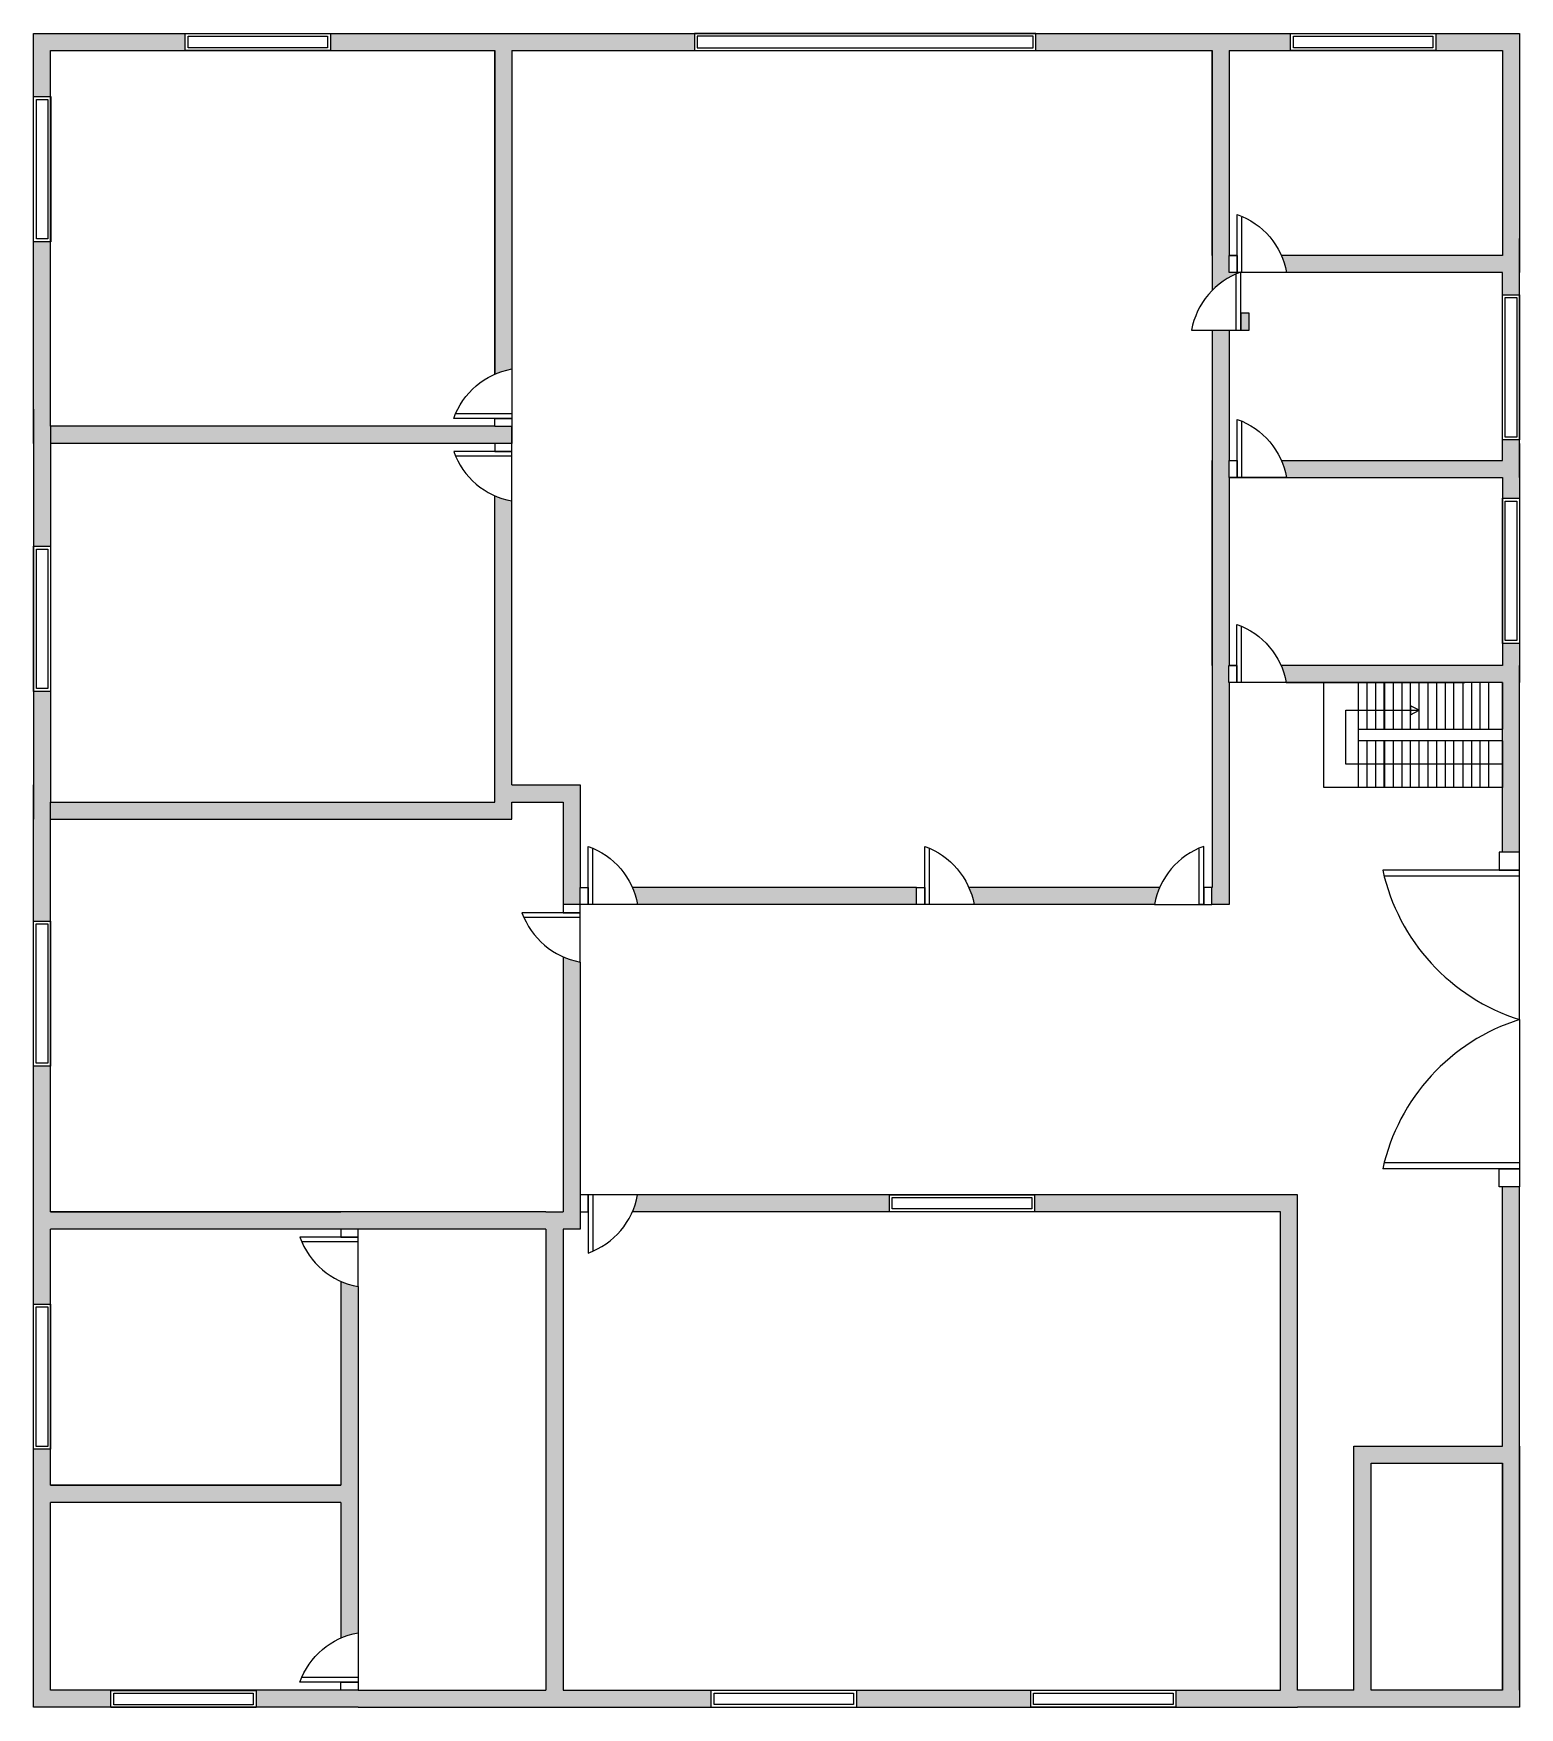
# Model space of a CAD drawing. Header units: millimetres. Extents: x 244 to 1349, y 227 to 1338.
# Drawn here: x 244 to 766, y 227 to 815 of the extents above; entities outside this region: 3.
import ezdxf

# ---------------------------------------------------------------- set-up
doc = ezdxf.new("R2010")
doc.units = ezdxf.units.MM
doc.header["$MEASUREMENT"] = 0
for name, color, linetype in [('Dynamic Door', 30, 'Continuous'), ('Hatch', 8, 'Continuous'), ('Windows', 2, 'Continuous')]:
    doc.layers.add(name, color=color, linetype=linetype)

msp = doc.modelspace()

# ---------------------------------------------------------------- hatches: boundary and pattern name
at = {"layer": 'Hatch'}
h = msp.add_hatch(color=256, dxfattribs=at)
h.dxf.hatch_style = 1
h.paths.add_polyline_path([(297.48, 814.76), (244.19, 814.76), (244.19, 792.62), (250.19, 792.62), (250.19, 808.76), (297.48, 808.76)])
h.paths.add_polyline_path([(412.19, 808.76), (476.33, 808.76), (476.33, 814.76), (400.19, 814.76), (348.48, 814.76), (348.48, 808.76), (406.19, 808.76), (406.19, 695.05, -0.058803), (412.19, 696.9)])
h.paths.add_polyline_path([(668.31, 716.52), (671.18, 716.52), (671.18, 710.52), (668.31, 710.52)])
h = msp.add_hatch(color=256, dxfattribs=at)
h.dxf.hatch_style = 1
h.paths.add_polyline_path([(685.75, 814.76), (652.19, 814.76), (596.33, 814.76), (596.33, 808.76), (658.19, 808.76), (658.19, 724.45, -0.100949), (667.06, 730.44), (667.06, 730.76), (664.19, 730.76), (664.19, 736.76), (664.19, 808.76), (685.75, 808.76)])
h.paths.add_polyline_path([(766.19, 814.76), (736.75, 814.76), (736.75, 808.76), (760.19, 808.76), (760.19, 736.76), (682.55, 736.76, -0.058803), (684.39, 730.76), (760.19, 730.76), (760.19, 722.99), (766.19, 722.99), (766.19, 742.76)])
h.paths.add_polyline_path([(664.19, 710.52), (658.19, 710.52), (658.19, 514.76), (658.13, 508.76), (664.19, 508.76), (664.19, 586.76), (664.04, 586.76), (664.04, 592.76), (664.19, 658.76), (664.19, 664.76)])
h.paths.add_polyline_path([(766.19, 670.76), (766.19, 671.99), (760.19, 671.99), (760.19, 664.76), (682.55, 664.76, -0.058803), (684.39, 658.76), (760.19, 658.76), (760.19, 651.47), (766.19, 651.47)])
h.paths.add_polyline_path([(766.19, 592.76), (766.19, 600.47), (760.19, 600.47), (760.19, 592.76), (682.4, 592.76, -0.058803), (684.24, 586.76), (760.19, 586.76), (760.19, 527.11), (766.19, 527.11)])
h.paths.add_polyline_path([(639.77, 514.76), (572.78, 514.76, -0.058803), (574.62, 508.76), (637.93, 508.76, -0.058803)])
h.paths.add_polyline_path([(554.41, 514.76), (454.55, 514.76, -0.058803), (456.39, 508.76), (554.41, 508.76)])
h.paths.add_polyline_path([(412.19, 650.56, -0.058803), (406.19, 652.4), (406.19, 544.76), (250.19, 544.76), (250.19, 538.76), (412.19, 538.76), (412.19, 544.76), (430.19, 544.76), (430.19, 508.76), (436.19, 508.76), (436.19, 514.76), (436.19, 550.76), (412.19, 550.76)])
h.paths.add_polyline_path([(412.19, 676.69), (406.19, 676.69), (406.19, 676.76), (250.19, 676.76), (250.19, 670.76), (406.19, 670.76), (412.19, 670.76)])
h.paths.add_polyline_path([(250.19, 741.62), (244.19, 741.62), (244.19, 670.76), (244.19, 634.66), (250.19, 634.66), (250.19, 676.76)])
h.paths.add_polyline_path([(250.19, 583.66), (244.19, 583.66), (244.19, 538.76), (244.19, 502.98), (250.19, 502.98), (250.19, 544.76)])
h = msp.add_hatch(color=256, dxfattribs=at)
h.dxf.hatch_style = 1
h.paths.add_polyline_path([(250.19, 451.98), (244.19, 451.98), (244.19, 394.76), (244.19, 368.42), (250.19, 368.42), (250.19, 394.76), (424.19, 394.76), (424.19, 232.76), (358.19, 232.76), (352.19, 232.76), (322.36, 232.76), (322.36, 226.76), (358.19, 226.76), (424.19, 226.76), (482.26, 226.76), (482.26, 232.76), (430.19, 232.76), (430.19, 394.76), (436.19, 394.76), (436.19, 488.56, -0.058803), (430.19, 490.4), (430.19, 400.76), (424.19, 400.76), (250.19, 400.76)])
h.paths.add_polyline_path([(358.19, 310.76), (358.19, 374.56, -0.058803), (352.19, 376.4), (352.19, 304.76), (250.19, 304.76), (250.19, 317.42), (244.19, 317.42), (244.19, 298.76), (244.19, 226.76), (271.36, 226.76), (271.36, 232.76), (250.19, 232.76), (250.19, 298.76), (352.19, 298.76), (352.19, 251.12, -0.058803), (358.19, 252.97)], flags=17)
h.paths.add_polyline_path([(544.87, 406.76), (456.39, 406.76, -0.058803), (454.55, 400.76), (544.87, 400.76)])
h.paths.add_polyline_path([(688.19, 406.76), (595.87, 406.76), (595.87, 400.76), (682.19, 400.76), (682.19, 232.76), (645.51, 232.76), (645.51, 226.76), (688.19, 226.76), (708.04, 226.76), (766.19, 226.76), (766.19, 318.49), (766.19, 409.62), (760.19, 409.62), (760.19, 318.49), (708.04, 318.49), (708.04, 232.76), (688.19, 232.76)])
h.paths.add_polyline_path([(714.04, 312.49), (760.19, 312.49), (760.19, 232.76), (714.04, 232.76)], flags=16)
h.paths.add_polyline_path([(594.51, 232.76), (533.26, 232.76), (533.26, 226.76), (594.51, 226.76)])

# ---------------------------------------------------------------- linework, layer by layer
for p, q in [((766.19, 468.37), (766.19, 592.76)), ((684.24, 586.76), (747.01, 586.76)), ((697.42, 549.84), (697.42, 586.76)), ((709.67, 549.84), (709.67, 586.76)), ((712.67, 570.38), (712.67, 586.76)), ((715.67, 570.38), (715.67, 586.76)), ((718.67, 570.38), (718.67, 586.76)), ((718.92, 570.38), (718.92, 586.76)), ((721.92, 570.38), (721.92, 586.76)), ((724.92, 570.38), (724.92, 586.76)), ((727.92, 570.38), (727.92, 586.76)), ((730.92, 570.38), (730.92, 586.76)), ((734.16, 570.38), (734.16, 586.76)), ((737.16, 570.38), (737.16, 586.76)), ((740.16, 570.38), (740.16, 586.76)), ((743.16, 570.38), (743.16, 586.76)), ((746.41, 570.38), (746.41, 586.76)), ((746.41, 570.38), (746.41, 586.76)), ((749.41, 570.38), (749.41, 586.76)), ((752.41, 570.38), (752.41, 586.76)), ((752.41, 570.38), (752.41, 586.76)), ((755.41, 570.38), (755.41, 586.76)), ((760.19, 527.11), (760.19, 586.76)), ((760.19, 586.76), (760.19, 570.38)), ((730.94, 577.04), (727.92, 578.57)), ((727.92, 578.57), (727.92, 575.43)), ((727.92, 575.43), (730.94, 577.04)), ((709.67, 570.38), (760.19, 570.38)), ((760.19, 566.23), (709.67, 566.23)), ((712.67, 549.84), (712.67, 566.23)), ((715.67, 549.84), (715.67, 566.23)), ((718.67, 549.84), (718.67, 566.23)), ((718.92, 549.84), (718.92, 566.23)), ((721.92, 549.84), (721.92, 566.23)), ((724.92, 549.84), (724.92, 566.23)), ((727.92, 549.84), (727.92, 566.23)), ((730.92, 549.84), (730.92, 566.23)), ((734.16, 549.84), (734.16, 566.23)), ((737.16, 549.84), (737.16, 566.23)), ((740.16, 549.84), (740.16, 566.23)), ((743.16, 549.84), (743.16, 566.23)), ((746.41, 549.84), (746.41, 566.23)), ((746.41, 549.84), (746.41, 566.23)), ((749.41, 549.84), (749.41, 566.23)), ((752.41, 549.84), (752.41, 566.23)), ((752.41, 549.84), (752.41, 566.23)), ((755.41, 549.84), (755.41, 566.23)), ((760.19, 566.23), (760.19, 549.84)), ((760.19, 549.84), (697.42, 549.84)), ((760.19, 318.49), (760.19, 409.62)), ((766.19, 232.76), (766.19, 409.62)), ((424.19, 400.76), (430.19, 400.76)), ((760.19, 232.76), (760.19, 312.49)), ((358.19, 232.76), (424.19, 232.76)), ((708.04, 232.76), (688.19, 232.76)), ((358.19, 226.76), (424.19, 226.76)), ((708.04, 226.76), (688.19, 226.76))]:
    msp.add_line(p, q)
for points in [[(244.19, 670.76), (244.19, 814.76), (412.19, 814.76)], [(400.19, 814.76), (664.19, 814.76)], [(652.19, 814.76), (766.19, 814.76), (766.19, 730.76)], [(406.19, 676.76), (250.19, 676.76), (250.19, 808.76), (406.19, 808.76), (406.19, 695.05)], [(406.19, 695.05), (406.19, 808.76)], [(412.19, 808.76), (412.19, 696.9)], [(412.19, 808.76), (658.19, 808.76), (658.19, 724.45)], [(658.19, 736.76), (658.19, 808.76)], [(664.19, 808.76), (664.19, 736.76)], [(664.19, 808.76), (760.19, 808.76), (760.19, 736.76), (682.55, 736.76)], [(766.19, 658.76), (766.19, 742.76)], [(658.19, 736.76), (658.19, 724.45)], [(667.06, 736.76), (664.19, 736.76)], [(667.06, 736.76), (664.19, 736.76)], [(760.19, 736.76), (682.55, 736.76)], [(760.19, 730.76), (664.19, 730.76)], [(682.55, 664.76), (760.19, 664.76), (760.19, 730.76)], [(658.19, 710.52), (658.19, 514.76), (658.13, 514.76)], [(658.19, 710.52), (658.19, 664.76)], [(664.19, 710.52), (664.19, 664.76)], [(244.19, 682.76), (244.19, 538.76)], [(406.19, 676.76), (250.19, 676.76), (250.19, 544.76), (406.19, 544.76), (406.19, 652.4)], [(412.19, 676.69), (412.19, 670.76)], [(412.19, 670.76), (412.19, 676.69)], [(406.19, 670.76), (250.19, 670.76)], [(766.19, 670.76), (766.19, 586.76)], [(658.19, 592.76), (658.19, 664.76)], [(664.19, 664.76), (667.06, 664.76)], [(664.19, 664.76), (667.06, 664.76)], [(682.55, 664.76), (760.19, 664.76)], [(664.19, 658.76), (760.19, 658.76)], [(664.19, 658.76), (664.19, 592.76)], [(760.19, 658.76), (760.19, 592.76), (682.4, 592.76)], [(406.19, 544.76), (406.19, 652.4)], [(412.19, 550.76), (412.19, 650.56)], [(666.91, 592.76), (664.19, 592.76)], [(664.19, 586.76), (664.19, 508.76), (658.13, 508.76)], [(760.19, 586.76), (684.24, 586.76)], [(760.19, 558.04), (705.17, 558.04), (705.17, 577.04), (730.94, 577.04), (727.92, 578.57)], [(244.19, 394.76), (244.19, 550.76)], [(412.19, 550.76), (436.19, 550.76), (436.19, 514.76)], [(250.19, 538.76), (412.19, 538.76), (412.19, 544.76)], [(424.19, 400.76), (250.19, 400.76), (250.19, 544.76), (406.19, 544.76)], [(412.19, 544.76), (430.19, 544.76), (430.19, 505.89)], [(554.41, 514.76), (454.55, 514.76)], [(639.77, 514.76), (572.78, 514.76)], [(440.69, 508.76), (436.19, 508.76)], [(554.41, 508.76), (456.39, 508.76)], [(637.93, 508.76), (574.62, 508.76)], [(655.26, 508.76), (653.63, 508.76)], [(430.19, 490.4), (430.19, 400.76)], [(436.19, 488.56), (436.19, 394.76), (430.19, 394.76)], [(244.19, 298.76), (244.19, 406.76)], [(688.19, 232.76), (688.19, 406.76), (456.39, 406.76)], [(250.19, 400.76), (352.19, 400.76)], [(430.19, 394.76), (430.19, 232.76), (682.19, 232.76), (682.19, 400.76), (454.55, 400.76)], [(424.19, 394.76), (250.19, 394.76)], [(352.19, 376.4), (352.19, 304.76), (250.19, 304.76), (250.19, 394.76)], [(424.19, 394.76), (424.19, 232.76)], [(358.19, 374.56), (358.19, 298.76)], [(708.04, 232.76), (708.04, 318.49), (760.19, 318.49)], [(766.19, 318.49), (766.19, 226.76), (708.04, 226.76)], [(358.19, 226.76), (244.19, 226.76), (244.19, 310.76)], [(358.19, 310.76), (358.19, 252.97)], [(250.19, 304.76), (352.19, 304.76)], [(352.19, 298.76), (250.19, 298.76)], [(352.19, 232.76), (250.19, 232.76), (250.19, 298.76)], [(352.19, 298.76), (352.19, 251.12)], [(424.19, 226.76), (688.19, 226.76)]]:
    msp.add_lwpolyline(points)
msp.add_lwpolyline([(760.19, 232.76), (714.04, 232.76), (714.04, 312.49), (760.19, 312.49)], close=True)
at = {"layer": 'Dynamic Door'}
for p, q in [((1332.88, 1317.52), (1332.88, 1337.05)), ((668.69, 730.76), (668.69, 750.29)), ((666.67, 710.52), (666.67, 730.04)), ((412.19, 681.2), (392.66, 681.2)), ((668.69, 658.76), (668.69, 678.29)), ((412.19, 666.26), (392.66, 666.26)), ((668.54, 586.76), (668.54, 606.29)), ((440.69, 508.76), (440.69, 528.29)), ((558.92, 508.76), (558.92, 528.29)), ((653.63, 508.76), (653.63, 528.29)), ((766.19, 520.84), (718.15, 520.84)), ((766.19, 518.71), (718.66, 518.71)), ((766.19, 468.37), (766.19, 520.84)), ((436.19, 504.26), (416.66, 504.26)), ((766.19, 468.37), (766.19, 415.9)), ((766.19, 418.03), (718.66, 418.03)), ((766.19, 415.9), (718.15, 415.9)), ((440.69, 406.76), (440.69, 387.24)), ((358.19, 390.26), (338.66, 390.26)), ((358.19, 237.27), (338.66, 237.27))]:
    msp.add_line(p, q, dxfattribs=at)
for points in [[(1331.25, 1317.52), (1331.25, 1337.93, -0.267949), (1348.58, 1317.52)], [(667.06, 730.76), (667.06, 751.17, -0.267949), (684.39, 730.76)], [(668.31, 710.52), (668.31, 730.93, 0.267949), (650.97, 710.52)], [(412.19, 679.56), (391.78, 679.56, -0.267949), (412.19, 696.9)], [(667.06, 658.76), (667.06, 679.17, -0.267949), (684.39, 658.76)], [(412.19, 667.89), (391.78, 667.89, 0.267949), (412.19, 650.56)], [(666.91, 586.76), (666.91, 607.17, -0.267949), (684.24, 586.76)], [(439.06, 508.76), (439.06, 529.17, -0.267949), (456.39, 508.76)], [(557.28, 508.76), (557.28, 529.17, -0.267949), (574.62, 508.76)], [(655.26, 508.76), (655.26, 529.17, 0.267949), (637.93, 508.76)], [(436.19, 505.89), (415.78, 505.89, 0.267949), (436.19, 488.56)], [(439.06, 406.76), (439.06, 386.35, 0.267949), (456.39, 406.76)], [(358.19, 391.89), (337.78, 391.89, 0.267949), (358.19, 374.56)], [(358.19, 235.63), (337.78, 235.63, -0.267949), (358.19, 252.97)]]:
    msp.add_lwpolyline(points, format="xyb", close=True, dxfattribs=at)
for points in [[(1328.38, 1323.52), (1331.25, 1323.52), (1331.25, 1317.52), (1328.38, 1317.52)], [(664.19, 736.76), (667.06, 736.76), (667.06, 730.76), (664.19, 730.76)], [(671.18, 716.52), (668.31, 716.52), (668.31, 710.52), (671.18, 710.52)], [(406.19, 676.69), (406.19, 679.56), (412.19, 679.56), (412.19, 676.69)], [(406.19, 670.76), (406.19, 667.89), (412.19, 667.89), (412.19, 670.76)], [(664.19, 664.76), (667.06, 664.76), (667.06, 658.76), (664.19, 658.76)], [(664.04, 592.76), (666.91, 592.76), (666.91, 586.76), (664.04, 586.76)], [(766.19, 520.84), (766.19, 527.11), (759, 527.11), (759, 520.84)], [(436.19, 514.76), (439.06, 514.76), (439.06, 508.76), (436.19, 508.76)], [(554.41, 514.76), (557.28, 514.76), (557.28, 508.76), (554.41, 508.76)], [(658.13, 514.76), (655.26, 514.76), (655.26, 508.76), (658.13, 508.76)], [(430.19, 508.76), (430.19, 505.89), (436.19, 505.89), (436.19, 508.76)], [(766.19, 415.9), (766.19, 409.62), (759, 409.62), (759, 415.9)], [(436.19, 400.76), (439.06, 400.76), (439.06, 406.76), (436.19, 406.76)], [(352.19, 394.76), (352.19, 391.89), (358.19, 391.89), (358.19, 394.76)], [(352.19, 232.76), (352.19, 235.63), (358.19, 235.63), (358.19, 232.76)]]:
    msp.add_lwpolyline(points, close=True, dxfattribs=at)
for centre, start, end in [((787.61, 536.21), 192.47577, 252.47577), ((787.61, 400.53), 107.52423, 167.52423)]:
    msp.add_arc(centre, 71.14, start, end, dxfattribs=at)
at = {"layer": 'Windows'}
for points in [[(297.48, 814.76), (348.48, 814.76), (348.48, 808.76), (297.48, 808.76)], [(298.48, 813.76), (347.48, 813.76), (347.48, 809.76), (298.48, 809.76)], [(596.33, 814.76), (476.33, 814.76), (476.33, 808.76), (596.33, 808.76)], [(595.33, 813.76), (477.33, 813.76), (477.33, 809.76), (595.33, 809.76)], [(685.75, 814.76), (736.75, 814.76), (736.75, 808.76), (685.75, 808.76)], [(686.75, 813.76), (735.75, 813.76), (735.75, 809.76), (686.75, 809.76)], [(250.22, 792.62), (250.22, 741.62), (244.22, 741.62), (244.22, 792.62)], [(249.22, 791.62), (249.22, 742.62), (245.22, 742.62), (245.22, 791.62)], [(766.2, 722.99), (766.2, 671.99), (760.2, 671.99), (760.2, 722.99)], [(765.2, 721.99), (765.2, 672.99), (761.2, 672.99), (761.2, 721.99)], [(766.2, 651.47), (766.2, 600.47), (760.2, 600.47), (760.2, 651.47)], [(765.2, 650.47), (765.2, 601.47), (761.2, 601.47), (761.2, 650.47)], [(250.19, 634.66), (250.19, 583.66), (244.19, 583.66), (244.19, 634.66)], [(249.19, 633.66), (249.19, 584.66), (245.19, 584.66), (245.19, 633.66)], [(250.17, 502.98), (250.17, 451.98), (244.17, 451.98), (244.17, 502.98)], [(249.17, 501.98), (249.17, 452.98), (245.17, 452.98), (245.17, 501.98)], [(544.87, 406.81), (595.87, 406.81), (595.87, 400.81), (544.87, 400.81)], [(545.87, 405.81), (594.87, 405.81), (594.87, 401.81), (545.87, 401.81)], [(250.17, 368.42), (250.17, 317.42), (244.17, 317.42), (244.17, 368.42)], [(249.17, 367.42), (249.17, 318.42), (245.17, 318.42), (245.17, 367.42)], [(271.36, 232.68), (322.36, 232.68), (322.36, 226.68), (271.36, 226.68)], [(272.36, 231.68), (321.36, 231.68), (321.36, 227.68), (272.36, 227.68)], [(482.26, 232.73), (533.26, 232.73), (533.26, 226.73), (482.26, 226.73)], [(483.26, 231.73), (532.26, 231.73), (532.26, 227.73), (483.26, 227.73)], [(594.51, 232.78), (645.51, 232.78), (645.51, 226.78), (594.51, 226.78)], [(595.51, 231.78), (644.51, 231.78), (644.51, 227.78), (595.51, 227.78)]]:
    msp.add_lwpolyline(points, close=True, dxfattribs=at)

doc.saveas('drawing.dxf')
